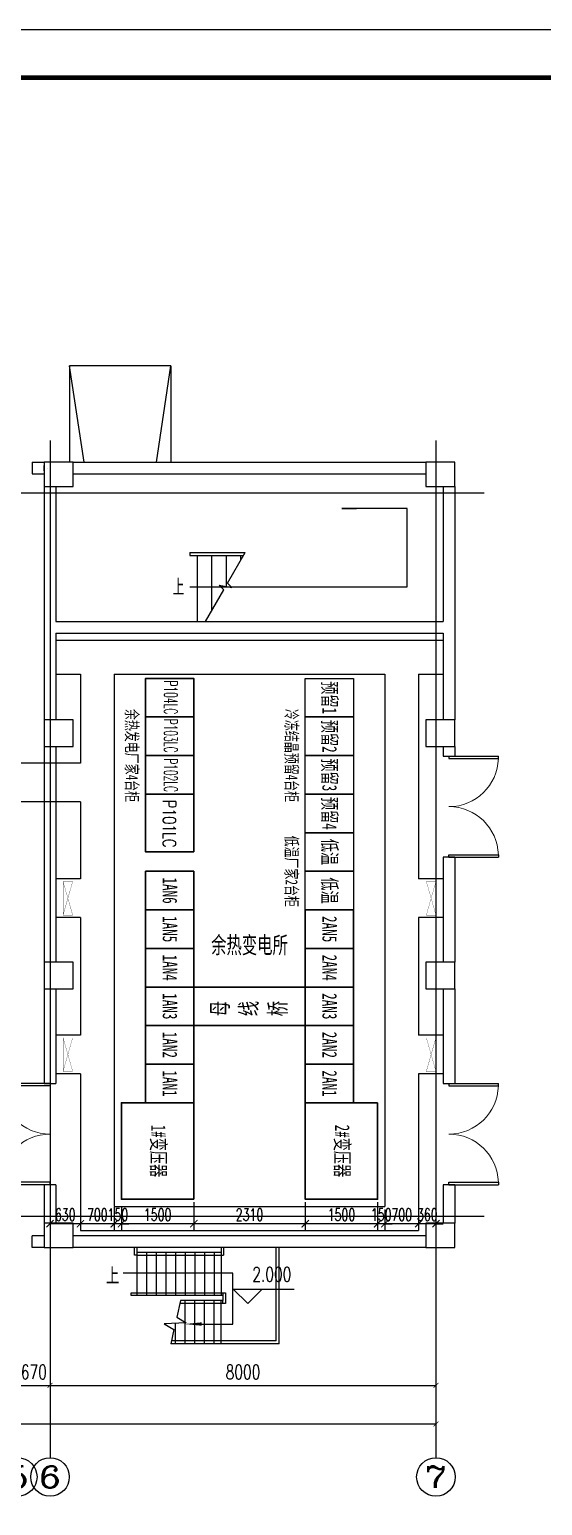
# Model space of a CAD drawing. Header units: millimetres. Extents: x -24326 to 675674, y 148048 to 606396.
# Drawn here: x 535859 to 546492, y 178442 to 209048 of the extents above; entities that cross this region are included whole.
import ezdxf
from ezdxf.enums import TextEntityAlignment as Align

# ---------------------------------------------------------------- set-up
doc = ezdxf.new("R2010")
doc.units = ezdxf.units.MM
doc.linetypes.add('常规', pattern=[20, 10, 0, 10])
for name, color, linetype in [('0-RED', 1, 'Continuous'), ('0-YELLOW', 2, 'Continuous'), ('AXIS', 3, 'Continuous'), ('AXIS_TEXT', 7, 'Continuous'), ('COLUMN', 9, 'Continuous'), ('DIM_ELEV', 3, 'Continuous'), ('DIM_SYMB', 3, 'Continuous'), ('DOOR_FIRE', 4, 'Continuous'), ('DOTE', 1, 'Continuous'), ('PUB_SYMB', 3, 'Continuous'), ('PUB_TEXT', 7, 'Continuous'), ('STAIR', 2, 'Continuous'), ('THIN', 7, 'Continuous'), ('WALL', 9, 'Continuous'), ('图框', 7, 'Continuous'), ('照明平面导线层', 3, 'Continuous'), ('照明平面设备层', 1, 'Continuous'), ('电辅助1', 7, 'Continuous'), ('高低压系统', 4, 'Continuous')]:
    doc.layers.add(name, color=color, linetype=linetype)
doc.layers.add('SW', color=8, linetype='Continuous', lineweight=20)
doc.styles.add('_TCH_AXIS', font='COMPLEX', dxfattribs={"bigfont": 'GBCBIG'})
doc.styles.add('_TCH_DIM', font='SIMPLEX', dxfattribs={"bigfont": 'GBCBIG'})
doc.styles.add('_TCH_DIM_T3', font='SIMPLEX', dxfattribs={"width": 0.705882, "bigfont": 'GBCBIG'})
doc.styles.add('BcDimText', font='txt.shx', dxfattribs={"width": 0.667, "height": 250, "bigfont": 'hztxt.shx'})
doc.styles.add('COMPLEX', font='COMPLEX', dxfattribs={"bigfont": 'AllInOneBig.shx'})
doc.styles.add('HZ-XJF', font='simplex.shx', dxfattribs={"width": 0.6, "height": 220, "bigfont": 'hz-xjf.shx'})
doc.styles.add('标准', font='NSimSun.ttf', dxfattribs={"width": 0.667})
doc.dimstyles.new('_TCH_ARCH&&100', dxfattribs={"dimtxt": 297.5, "dimasz": 100, "dimexe": 250, "dimexo": 300, "dimgap": 126.25, "dimtad": 1, "dimdec": 4, "dimzin": 0, "dimdsep": 46, "dimtxsty": '_TCH_DIM_T3', "dimblk": 'ARCHTICK', "dimcen": 0.09, "dimazin": 2, "dimtfac": 1, "dimtdec": 4, "dimtix": 1, "dimtmove": 2, "dimatfit": 3, "dimfxl": 1, "dimtolj": 1, "dimtzin": 0, "dimarcsym": 0})
doc.dimstyles.new('BC_DIMLFAC_Arch_100.0000_1.0000_1.0000_0_MM_0_1.5000', dxfattribs={"dimtxt": 250, "dimasz": 150, "dimexe": 125, "dimexo": 62.5, "dimgap": 62.5, "dimtad": 1, "dimdec": 4, "dimzin": 0, "dimdsep": 46, "dimtxsty": 'BcDimText', "dimblk": 'ARCHTICK', "dimcen": 250, "dimadec": 0, "dimazin": 0, "dimtfac": 1, "dimtdec": 4, "dimtix": 1, "dimtmove": 0, "dimatfit": 3, "dimfxl": 1, "dimtolj": 1, "dimtzin": 0, "dimarcsym": 0})

# ---------------------------------------------------------------- blocks, each defined once
blk = doc.blocks.new('_ARROW')
blk.add_solid([(0, 0), (-1, 0.1), (-1, -0.1)])
blk = doc.blocks.new('_AXISO')
blk.add_circle((0, 0), 0.5)
at = {"layer": 'AXIS_TEXT', "style": 'COMPLEX', "width": 1.041667}
blk.add_attdef('A', text='', height=0.56, dxfattribs=at).set_placement((-0.25, -0.28), (0.25, -0.28), align=Align.FIT)
blk = doc.blocks.new('_ArchTick')
at = {"color": 0, "linetype": 'ByBlock', "const_width": 0.15}
blk.add_lwpolyline([(-0.5, -0.5), (0.5, 0.5)], dxfattribs=at)
blk = doc.blocks.new('*D106')
at = {"layer": 'AXIS', "color": 0, "lineweight": -2}
for p, q in [((535614, 183133), (535614, 180683)), ((536284, 183133), (536284, 180683)), ((535614, 180933), (535514, 180933)), ((535614, 180933), (536284, 180933)), ((536284, 180933), (536384, 180933))]:
    blk.add_line(p, q, dxfattribs=at)
at = {"layer": 'Defpoints', "color": 0}
for p in [(535614, 183433), (536284, 183433), (536284, 180933)]:
    blk.add_point(p, dxfattribs=at)
at = {"layer": 'AXIS', "color": 0, "lineweight": -2, "xscale": 100, "yscale": 100, "zscale": 100}
blk.add_blockref('_ArchTick', (535614, 180933), dxfattribs=at)
at = {"layer": 'AXIS', "color": 0, "lineweight": -2, "xscale": 100, "yscale": 100, "zscale": 100, "rotation": 180}
blk.add_blockref('_ArchTick', (536284, 180933), dxfattribs=at)
at = {"layer": 'AXIS', "color": 7, "insert": (535949, 181208), "char_height": 297.5, "attachment_point": 5, "style": '_TCH_DIM_T3'}
blk.add_mtext('\\A1;670', dxfattribs=at)
blk = doc.blocks.new('*D107')
at = {"layer": 'AXIS', "color": 0, "lineweight": -2}
for p, q in [((536284, 183133), (536284, 180683)), ((544284, 183133), (544284, 180683)), ((536284, 180933), (544284, 180933))]:
    blk.add_line(p, q, dxfattribs=at)
at = {"layer": 'Defpoints', "color": 0}
for p in [(536284, 183433), (544284, 183433), (544284, 180933)]:
    blk.add_point(p, dxfattribs=at)
at = {"layer": 'AXIS', "color": 0, "lineweight": -2, "xscale": 100, "yscale": 100, "zscale": 100, "rotation": 180}
blk.add_blockref('_ArchTick', (536284, 180933), dxfattribs=at)
at = {"layer": 'AXIS', "color": 0, "lineweight": -2, "xscale": 100, "yscale": 100, "zscale": 100}
blk.add_blockref('_ArchTick', (544284, 180933), dxfattribs=at)
at = {"layer": 'AXIS', "color": 7, "insert": (540284, 181208), "char_height": 297.5, "attachment_point": 5, "style": '_TCH_DIM_T3'}
blk.add_mtext('\\A1;8000', dxfattribs=at)
blk = doc.blocks.new('*D108')
at = {"layer": 'AXIS', "color": 0, "lineweight": -2}
for p, q in [((508564, 183133), (508564, 179883)), ((544284, 183133), (544284, 179883)), ((508564, 180133), (544284, 180133))]:
    blk.add_line(p, q, dxfattribs=at)
at = {"layer": 'Defpoints', "color": 0}
for p in [(508564, 183433), (544284, 183433), (544284, 180133)]:
    blk.add_point(p, dxfattribs=at)
at = {"layer": 'AXIS', "color": 0, "lineweight": -2, "xscale": 100, "yscale": 100, "zscale": 100, "rotation": 180}
blk.add_blockref('_ArchTick', (508564, 180133), dxfattribs=at)
at = {"layer": 'AXIS', "color": 0, "lineweight": -2, "xscale": 100, "yscale": 100, "zscale": 100}
blk.add_blockref('_ArchTick', (544284, 180133), dxfattribs=at)
at = {"layer": 'AXIS', "color": 7, "insert": (526424, 180408), "char_height": 297.5, "attachment_point": 5, "style": '_TCH_DIM_T3'}
blk.add_mtext('\\A1;35720', dxfattribs=at)
blk = doc.blocks.new('_FZHK')
blk.add_lwpolyline([(-0.5, -0.5), (0.5, -0.5), (0.5, 0.5), (-0.5, 0.5)], close=True)
blk = doc.blocks.new('$DorLib2D$00000002')
for p, q in [((-0.5, 0), (-0.5, 0.4875)), ((-0.475, 0.4875), (-0.5, 0.4875)), ((-0.475, 0), (-0.475, 0.4875)), ((0.475, 0), (0.475, 0.4875)), ((0.475, 0.4875), (0.5, 0.4875)), ((0.5, 0), (0.5, 0.4875)), ((-0.5, 0), (-0.475, 0)), ((0.5, 0), (0.475, 0))]:
    blk.add_line(p, q)
at = {"lineweight": 13}
for centre, start, end in [((-0.4875, 0), 0, 88.53072), ((0.4875, 0), 91.46928, 180)]:
    blk.add_arc(centre, 0.4875, start, end, dxfattribs=at)
blk = doc.blocks.new('*D130')
at = {"color": 0, "lineweight": -2}
for p, q in [((543924, 184646), (543924, 184160)), ((544284, 184646), (544284, 184160)), ((543924, 184285), (543774, 184285)), ((544284, 184285), (543924, 184285)), ((544284, 184285), (544434, 184285))]:
    blk.add_line(p, q, dxfattribs=at)
at = {"layer": 'Defpoints', "color": 0}
for p in [(543924, 184708), (544284, 184708), (543924, 184285)]:
    blk.add_point(p, dxfattribs=at)
at = {"color": 0, "lineweight": -2, "xscale": 150, "yscale": 150, "zscale": 150}
blk.add_blockref('_ArchTick', (543924, 184285), dxfattribs=at)
at = {"color": 0, "lineweight": -2, "xscale": 150, "yscale": 150, "zscale": 150, "rotation": 180}
blk.add_blockref('_ArchTick', (544284, 184285), dxfattribs=at)
at = {"color": 0, "insert": (544104, 184473), "char_height": 250, "attachment_point": 5, "style": 'BcDimText'}
blk.add_mtext('\\A1;360', dxfattribs=at)
blk = doc.blocks.new('*D131')
at = {"color": 0, "lineweight": -2}
for p, q in [((543224, 184581), (543224, 184160)), ((543924, 184646), (543924, 184160)), ((543924, 184285), (543224, 184285))]:
    blk.add_line(p, q, dxfattribs=at)
at = {"layer": 'Defpoints', "color": 0}
for p in [(543224, 184643), (543924, 184708), (543224, 184285)]:
    blk.add_point(p, dxfattribs=at)
at = {"color": 0, "lineweight": -2, "xscale": 150, "yscale": 150, "zscale": 150, "rotation": 180}
blk.add_blockref('_ArchTick', (543224, 184285), dxfattribs=at)
at = {"color": 0, "lineweight": -2, "xscale": 150, "yscale": 150, "zscale": 150}
blk.add_blockref('_ArchTick', (543924, 184285), dxfattribs=at)
at = {"color": 0, "insert": (543574, 184473), "char_height": 250, "attachment_point": 5, "style": 'BcDimText'}
blk.add_mtext('\\A1;700', dxfattribs=at)
blk = doc.blocks.new('*D132')
at = {"color": 0, "lineweight": -2}
for p, q in [((543074, 184731), (543074, 184160)), ((543224, 184581), (543224, 184160)), ((543074, 184285), (542924, 184285)), ((543224, 184285), (543074, 184285)), ((543224, 184285), (543374, 184285))]:
    blk.add_line(p, q, dxfattribs=at)
at = {"layer": 'Defpoints', "color": 0}
for p in [(543074, 184793), (543224, 184643), (543074, 184285)]:
    blk.add_point(p, dxfattribs=at)
at = {"color": 0, "lineweight": -2, "xscale": 150, "yscale": 150, "zscale": 150}
blk.add_blockref('_ArchTick', (543074, 184285), dxfattribs=at)
at = {"color": 0, "lineweight": -2, "xscale": 150, "yscale": 150, "zscale": 150, "rotation": 180}
blk.add_blockref('_ArchTick', (543224, 184285), dxfattribs=at)
at = {"color": 0, "insert": (543149, 184473), "char_height": 250, "attachment_point": 5, "style": 'BcDimText'}
blk.add_mtext('\\A1;150', dxfattribs=at)
blk = doc.blocks.new('*D133')
at = {"color": 0, "lineweight": -2}
for p, q in [((541574, 184731), (541574, 184160)), ((543074, 184731), (543074, 184160)), ((543074, 184285), (541574, 184285))]:
    blk.add_line(p, q, dxfattribs=at)
at = {"layer": 'Defpoints', "color": 0}
for p in [(541574, 184793), (543074, 184793), (541574, 184285)]:
    blk.add_point(p, dxfattribs=at)
at = {"color": 0, "lineweight": -2, "xscale": 150, "yscale": 150, "zscale": 150, "rotation": 180}
blk.add_blockref('_ArchTick', (541574, 184285), dxfattribs=at)
at = {"color": 0, "lineweight": -2, "xscale": 150, "yscale": 150, "zscale": 150}
blk.add_blockref('_ArchTick', (543074, 184285), dxfattribs=at)
at = {"color": 0, "insert": (542324, 184473), "char_height": 250, "attachment_point": 5, "style": 'BcDimText'}
blk.add_mtext('\\A1;1500', dxfattribs=at)
blk = doc.blocks.new('*D134')
at = {"color": 0, "lineweight": -2}
for p, q in [((539264, 184731), (539264, 184160)), ((541574, 184731), (541574, 184160)), ((541574, 184285), (539264, 184285))]:
    blk.add_line(p, q, dxfattribs=at)
at = {"layer": 'Defpoints', "color": 0}
for p in [(539264, 184793), (541574, 184793), (539264, 184285)]:
    blk.add_point(p, dxfattribs=at)
at = {"color": 0, "lineweight": -2, "xscale": 150, "yscale": 150, "zscale": 150, "rotation": 180}
blk.add_blockref('_ArchTick', (539264, 184285), dxfattribs=at)
at = {"color": 0, "lineweight": -2, "xscale": 150, "yscale": 150, "zscale": 150}
blk.add_blockref('_ArchTick', (541574, 184285), dxfattribs=at)
at = {"color": 0, "insert": (540419, 184473), "char_height": 250, "attachment_point": 5, "style": 'BcDimText'}
blk.add_mtext('\\A1;2310', dxfattribs=at)
blk = doc.blocks.new('*D135')
at = {"color": 0, "lineweight": -2}
for p, q in [((537764, 184631), (537764, 184160)), ((539264, 184731), (539264, 184160)), ((539264, 184285), (537764, 184285))]:
    blk.add_line(p, q, dxfattribs=at)
at = {"layer": 'Defpoints', "color": 0}
for p in [(537764, 184693), (539264, 184793), (537764, 184285)]:
    blk.add_point(p, dxfattribs=at)
at = {"color": 0, "lineweight": -2, "xscale": 150, "yscale": 150, "zscale": 150, "rotation": 180}
blk.add_blockref('_ArchTick', (537764, 184285), dxfattribs=at)
at = {"color": 0, "lineweight": -2, "xscale": 150, "yscale": 150, "zscale": 150}
blk.add_blockref('_ArchTick', (539264, 184285), dxfattribs=at)
at = {"color": 0, "insert": (538514, 184473), "char_height": 250, "attachment_point": 5, "style": 'BcDimText'}
blk.add_mtext('\\A1;1500', dxfattribs=at)
blk = doc.blocks.new('*D136')
at = {"color": 0, "lineweight": -2}
for p, q in [((537614, 184631), (537614, 184160)), ((537764, 184631), (537764, 184160)), ((537614, 184285), (537464, 184285)), ((537764, 184285), (537614, 184285)), ((537764, 184285), (537914, 184285))]:
    blk.add_line(p, q, dxfattribs=at)
at = {"layer": 'Defpoints', "color": 0}
for p in [(537614, 184693), (537764, 184693), (537614, 184285)]:
    blk.add_point(p, dxfattribs=at)
at = {"color": 0, "lineweight": -2, "xscale": 150, "yscale": 150, "zscale": 150}
blk.add_blockref('_ArchTick', (537614, 184285), dxfattribs=at)
at = {"color": 0, "lineweight": -2, "xscale": 150, "yscale": 150, "zscale": 150, "rotation": 180}
blk.add_blockref('_ArchTick', (537764, 184285), dxfattribs=at)
at = {"color": 0, "insert": (537689, 184473), "char_height": 250, "attachment_point": 5, "style": 'BcDimText'}
blk.add_mtext('\\A1;150', dxfattribs=at)
blk = doc.blocks.new('*D137')
at = {"color": 0, "lineweight": -2}
for p, q in [((536914, 184721), (536914, 184160)), ((537614, 184631), (537614, 184160)), ((537614, 184285), (536914, 184285))]:
    blk.add_line(p, q, dxfattribs=at)
at = {"layer": 'Defpoints', "color": 0}
for p in [(536914, 184783), (537614, 184693), (536914, 184285)]:
    blk.add_point(p, dxfattribs=at)
at = {"color": 0, "lineweight": -2, "xscale": 150, "yscale": 150, "zscale": 150, "rotation": 180}
blk.add_blockref('_ArchTick', (536914, 184285), dxfattribs=at)
at = {"color": 0, "lineweight": -2, "xscale": 150, "yscale": 150, "zscale": 150}
blk.add_blockref('_ArchTick', (537614, 184285), dxfattribs=at)
at = {"color": 0, "insert": (537264, 184473), "char_height": 250, "attachment_point": 5, "style": 'BcDimText'}
blk.add_mtext('\\A1;700', dxfattribs=at)
blk = doc.blocks.new('*D138')
at = {"color": 0, "lineweight": -2}
for p, q in [((536284, 184721), (536284, 184160)), ((536914, 184721), (536914, 184160)), ((536914, 184285), (536284, 184285))]:
    blk.add_line(p, q, dxfattribs=at)
at = {"layer": 'Defpoints', "color": 0}
for p in [(536284, 184783), (536914, 184783), (536284, 184285)]:
    blk.add_point(p, dxfattribs=at)
at = {"color": 0, "lineweight": -2, "xscale": 150, "yscale": 150, "zscale": 150, "rotation": 180}
blk.add_blockref('_ArchTick', (536284, 184285), dxfattribs=at)
at = {"color": 0, "lineweight": -2, "xscale": 150, "yscale": 150, "zscale": 150}
blk.add_blockref('_ArchTick', (536914, 184285), dxfattribs=at)
at = {"color": 0, "insert": (536599, 184473), "char_height": 250, "attachment_point": 5, "style": 'BcDimText'}
blk.add_mtext('\\A1;630', dxfattribs=at)

msp = doc.modelspace()

# ---------------------------------------------------------------- linework, layer by layer
at = {"lineweight": 30}
for p, q in [((539263.60435, 189193.28143), (541573.59049, 189193.28143)), ((539263.60435, 188393.28143), (541573.59049, 188393.28143))]:
    msp.add_line(p, q, dxfattribs=at)
at = {"color": 0, "lineweight": 25}
for points in [[(541573.59049, 194793.28143), (541573.59049, 195593.28143), (542573.59049, 195593.28143), (542573.59049, 194793.28143)], [(541573.59049, 193993.28143), (541573.59049, 194793.28143), (542573.59049, 194793.28143), (542573.59049, 193993.28143)], [(541573.59049, 193193.28143), (541573.59049, 193993.28143), (542573.59049, 193993.28143), (542573.59049, 193193.28143)], [(541573.59049, 192393.28143), (541573.59049, 193193.28143), (542573.59049, 193193.28143), (542573.59049, 192393.28143)]]:
    msp.add_lwpolyline(points, close=True, dxfattribs=at)
at = {"color": 0, "lineweight": -3}
for points in [[(541573.59049, 191593.28143), (541573.59049, 192393.28143), (542573.59049, 192393.28143), (542573.59049, 191593.28143)], [(541573.59049, 190793.28143), (541573.59049, 191593.28143), (542573.59049, 191593.28143), (542573.59049, 190793.28143)]]:
    msp.add_lwpolyline(points, close=True, dxfattribs=at)
at = {"color": 2, "lineweight": 30}
for points in [[(538263.60435, 190793.28143), (538263.60435, 191593.28143), (539263.60435, 191593.28143), (539263.60435, 190793.28143)], [(538263.60435, 189993.28143), (538263.60435, 190793.28143), (539263.60435, 190793.28143), (539263.60435, 189993.28143)], [(541573.59049, 189993.28143), (541573.59049, 190793.28143), (542573.59049, 190793.28143), (542573.59049, 189993.28143)], [(538263.60435, 189193.28143), (538263.60435, 189993.28143), (539263.60435, 189993.28143), (539263.60435, 189193.28143)], [(541573.59049, 189193.28143), (541573.59049, 189993.28143), (542573.59049, 189993.28143), (542573.59049, 189193.28143)], [(538263.60435, 188393.28143), (538263.60435, 189193.28143), (539263.60435, 189193.28143), (539263.60435, 188393.28143)], [(541573.59049, 188393.28143), (541573.59049, 189193.28143), (542573.59049, 189193.28143), (542573.59049, 188393.28143)], [(538263.60435, 187593.28143), (538263.60435, 188393.28143), (539263.60435, 188393.28143), (539263.60435, 187593.28143)], [(541573.59049, 187593.28143), (541573.59049, 188393.28143), (542573.59049, 188393.28143), (542573.59049, 187593.28143)], [(538263.60435, 186793.28143), (538263.60435, 187593.28143), (539263.60435, 187593.28143), (539263.60435, 186793.28143)], [(541573.59049, 186793.28143), (541573.59049, 187593.28143), (542573.59049, 187593.28143), (542573.59049, 186793.28143)]]:
    msp.add_lwpolyline(points, close=True, dxfattribs=at)
at = {"layer": '0-RED', "color": 1, "lineweight": 30}
for points in [[(539263.60435, 194793.28143), (539263.60435, 195593.28143), (538263.60435, 195593.28143), (538263.60435, 194793.28143)], [(539263.60435, 193993.28143), (539263.60435, 194793.28143), (538263.60435, 194793.28143), (538263.60435, 193993.28143)], [(539263.60435, 193193.28143), (539263.60435, 193993.28143), (538263.60435, 193993.28143), (538263.60435, 193193.28143)]]:
    msp.add_lwpolyline(points, close=True, dxfattribs=at)
msp.add_lwpolyline([(539263.60435, 191993.28143), (538263.60435, 191993.28143), (538263.60435, 193193.28143), (539263.60435, 193193.28143), (539263.60435, 191993.28143)], dxfattribs=at)
at = {"layer": '0-YELLOW'}
for p, q in [((536403.59742, 193833.28143), (535163.59742, 193833.28143)), ((536403.59742, 193033.28143), (534363.59742, 193033.28143))]:
    msp.add_line(p, q, dxfattribs=at)
at = {"layer": '0-YELLOW', "color": 0}
for p, q in [((536913.59742, 193833.28143), (536403.59742, 193833.28143)), ((536913.59742, 193033.28143), (536403.59742, 193033.28143)), ((536913.59742, 191433.28143), (536403.59742, 191433.28143)), ((544433.59742, 191433.28143), (543923.59742, 191433.28143)), ((536913.59742, 190633.28143), (536403.59742, 190633.28143)), ((544433.59742, 190633.28143), (543923.59742, 190633.28143)), ((536913.59742, 188193.28143), (536403.59742, 188193.28143)), ((544433.59742, 188193.28143), (543923.59742, 188193.28143)), ((536913.59742, 187393.28143), (536403.59742, 187393.28143)), ((544433.59742, 187393.28143), (543923.59742, 187393.28143))]:
    msp.add_line(p, q, dxfattribs=at)
at = {"layer": '0-YELLOW', "color": 2, "const_width": 5}
for points in [[(536553.59742, 190683.28143), (536553.59742, 191383.28143), (536753.59742, 191383.28143), (536753.59742, 190683.28143), (536553.59742, 190683.28143), (536753.59742, 191383.28143), (536753.59742, 190683.28143), (536553.59742, 191383.28143)], [(544083.59742, 190683.28143), (544083.59742, 191383.28143), (544283.59742, 191383.28143), (544283.59742, 190683.28143), (544083.59742, 190683.28143), (544283.59742, 191383.28143), (544283.59742, 190683.28143), (544083.59742, 191383.28143)], [(536553.59742, 187443.28143), (536553.59742, 188143.28143), (536753.59742, 188143.28143), (536753.59742, 187443.28143), (536553.59742, 187443.28143), (536753.59742, 188143.28143), (536753.59742, 187443.28143), (536553.59742, 188143.28143)], [(544083.59742, 187443.28143), (544083.59742, 188143.28143), (544283.59742, 188143.28143), (544283.59742, 187443.28143), (544083.59742, 187443.28143), (544283.59742, 188143.28143), (544283.59742, 187443.28143), (544083.59742, 188143.28143)]]:
    msp.add_lwpolyline(points, dxfattribs=at)
at = {"layer": 'AXIS'}
for p, q in [((536283.59742, 183433.28143), (536283.59742, 179433.28143)), ((544283.59742, 183433.28143), (544283.59742, 179433.28143))]:
    msp.add_line(p, q, dxfattribs=at)
at = {"layer": 'DIM_ELEV'}
for p, q in [((540380.51466, 182629.06554), (540080.51466, 182929.06554)), ((540080.51466, 182929.06554), (541346.51466, 182929.06554)), ((540380.51466, 182629.06554), (540680.51466, 182929.06554))]:
    msp.add_line(p, q, dxfattribs=at)
at = {"layer": 'DIM_SYMB'}
msp.add_lwpolyline([(539183.59742, 197488.28143), (543683.59742, 197488.28143), (543683.59742, 199118.28143), (542333.59742, 199118.28143), (542633.59742, 199118.28143)], dxfattribs=at)
at = {"layer": 'DOTE'}
for p, q in [((536283.59742, 200523.28143), (536283.59742, 183433.28143)), ((544283.59742, 200523.28143), (544283.59742, 183433.28143)), ((545283.59742, 199433.28143), (507588.59742, 199433.28143)), ((545283.59742, 184433.28143), (507588.59742, 184433.28143))]:
    msp.add_line(p, q, dxfattribs=at)
at = {"layer": 'PUB_SYMB'}
msp.add_lwpolyline([(539386.18102, 182204.67371), (540072.50378, 182204.67371), (540072.50378, 183259.65227), (537799.89508, 183259.65227)], dxfattribs=at)
at = {"layer": 'STAIR'}
for p, q in [((538787.98217, 202073.28143), (536687.98217, 202073.28143)), ((536687.98217, 202073.28143), (536687.98217, 200073.28143)), ((536987.98217, 200073.28143), (536687.98217, 202073.28143)), ((538487.98217, 200073.28143), (538787.98217, 202073.28143)), ((538787.98217, 202073.28143), (538787.98217, 200073.28143)), ((539183.59742, 198203.28143), (540331.38823, 198203.28143)), ((539183.59742, 198203.28143), (539183.59742, 198143.28143)), ((539183.59742, 198143.28143), (540296.74722, 198143.28143)), ((539333.59742, 198203.28143), (540331.38823, 198203.28143)), ((539333.59742, 198143.28143), (539333.59742, 196773.28143)), ((539633.59742, 198143.28143), (539633.59742, 196994.67228)), ((539933.59742, 198143.28143), (539933.59742, 197497.58148)), ((539963.50152, 197566.08296), (540331.38823, 198203.28143)), ((540233.59742, 198143.28143), (540233.59742, 198033.90277)), ((539505.77735, 196773.28143), (539883.64222, 197427.76259)), ((539883.64222, 197427.76259), (539788.1828, 197523.222)), ((539788.1828, 197523.222), (540053.06907, 197476.51541)), ((540053.06907, 197476.51541), (539963.50152, 197566.08296)), ((539333.59742, 196773.28143), (539505.77735, 196773.28143)), ((538032.91185, 183633.28143), (538032.91185, 183793.28143)), ((538082.91185, 183793.28143), (538082.91185, 182793.28143)), ((538082.91185, 183693.28143), (539832.91185, 183693.28143)), ((538282.91185, 183693.28143), (538282.91185, 182793.28143)), ((538482.91185, 183693.28143), (538482.91185, 182793.28143)), ((538682.91185, 183693.28143), (538682.91185, 182793.28143)), ((538882.91185, 183693.28143), (538882.91185, 182793.28143)), ((539082.91185, 183693.28143), (539082.91185, 182793.28143)), ((539282.91185, 183693.28143), (539282.91185, 182793.28143)), ((539482.91185, 183693.28143), (539482.91185, 182793.28143)), ((539682.91185, 183693.28143), (539682.91185, 182793.28143)), ((539832.91185, 183793.28143), (539832.91185, 182793.28143)), ((539882.91185, 183793.28143), (539882.91185, 183633.28143)), ((540972.91185, 181853.28143), (540972.91185, 183793.28143)), ((540972.91185, 181853.28143), (540972.91185, 183793.28143)), ((541032.91185, 181793.28143), (541032.91185, 183793.28143)), ((541032.91185, 181793.28143), (541032.91185, 183793.28143)), ((538082.91185, 183633.28143), (538032.91185, 183633.28143)), ((538082.91185, 183633.28143), (539882.91185, 183633.28143)), ((537962.91185, 182793.28143), (537962.91185, 182853.28143)), ((537962.91185, 182853.28143), (539922.91185, 182853.28143)), ((539862.91185, 182793.28143), (537962.91185, 182793.28143)), ((538082.91185, 182853.28143), (538082.91185, 182793.28143)), ((539862.91185, 182853.28143), (539862.91185, 182793.28143)), ((539862.91185, 182853.28143), (539862.91185, 182793.28143)), ((539862.91185, 182793.28143), (539862.91185, 182693.28143)), ((539922.91185, 182853.28143), (539922.91185, 182633.28143)), ((539922.91185, 182633.28143), (538972.0179, 182633.28143)), ((539862.91185, 182693.28143), (538985.35124, 182693.28143)), ((539082.91185, 181793.28143), (539082.91185, 182693.28143)), ((539282.91185, 181793.28143), (539282.91185, 182693.28143)), ((539482.91185, 181793.28143), (539482.91185, 182693.28143)), ((539682.91185, 181793.28143), (539682.91185, 182693.28143)), ((539832.91185, 181793.28143), (539832.91185, 182693.28143)), ((539862.91185, 182633.28143), (539862.91185, 182693.28143)), ((539862.91185, 182633.28143), (539862.91185, 182693.28143)), ((538682.91185, 182193.20417), (538682.91185, 182212.17797)), ((538882.91185, 181793.28143), (538882.91185, 182221.70178)), ((540972.91185, 181853.28143), (538798.68457, 181853.28143)), ((540972.91185, 181853.28143), (538798.68457, 181853.28143)), ((541032.91185, 181793.28143), (538785.35124, 181793.28143)), ((541032.91185, 181793.28143), (538785.35124, 181793.28143))]:
    msp.add_line(p, q, dxfattribs=at)
at = {"layer": 'THIN'}
msp.add_lwpolyline([(538985.35124, 182693.28143), (538908.73152, 182348.4927), (539108.30754, 182232.43491), (538652.75358, 182210.74186), (538852.3296, 182094.68407), (538785.35124, 181793.28143)], dxfattribs=at)
at = {"layer": 'WALL', "color": 7}
for p, q in [((535913.59742, 200073.28143), (536163.59742, 200073.28143)), ((535913.59742, 200073.28143), (535913.59742, 199833.28143)), ((536163.59742, 200073.28143), (536152.53039, 199952.25194)), ((536152.53039, 199952.25194), (536163.59742, 199833.28143)), ((536163.59742, 199953.28143), (536163.59742, 199953.28143)), ((536223.59742, 199953.28143), (536223.59742, 199953.28143)), ((536283.59742, 199953.28143), (536283.59742, 199953.28143)), ((536763.59742, 200073.28143), (544073.59742, 200073.28143)), ((535913.59742, 199833.28143), (536163.59742, 199833.28143)), ((536163.59742, 199573.28143), (536163.59742, 196653.28143)), ((536403.59742, 199573.28143), (536403.59742, 196773.28143)), ((536763.59742, 199833.28143), (544073.59742, 199833.28143)), ((544433.59742, 199573.28143), (544433.59742, 196773.28143)), ((544673.59742, 199573.28143), (544673.59742, 196653.28143)), ((536163.59742, 196653.28143), (536163.59742, 194733.28143)), ((536403.59742, 196773.28143), (544433.59742, 196773.28143)), ((536403.59742, 196533.28143), (544433.59742, 196533.28143)), ((536403.59742, 196533.28143), (536403.59742, 194733.28143)), ((544433.59742, 196533.28143), (544433.59742, 194733.28143)), ((544673.59742, 196653.28143), (544673.59742, 194733.28143)), ((536163.59742, 194183.28143), (536163.59742, 189708.28143)), ((536403.59742, 194183.28143), (536403.59742, 189708.28143)), ((544433.59742, 194183.28143), (544433.59742, 193983.28143)), ((544673.59742, 194183.28143), (544673.59742, 193983.28143)), ((544433.59742, 193983.28143), (544673.59742, 193983.28143)), ((544673.59742, 191883.28143), (544433.59742, 191883.28143)), ((544433.59742, 191883.28143), (544433.59742, 189708.28143)), ((544673.59742, 191883.28143), (544673.59742, 189708.28143)), ((536163.59742, 189158.28143), (536163.59742, 187193.28143)), ((536403.59742, 189158.28143), (536403.59742, 187193.28143)), ((544433.59742, 189158.28143), (544433.59742, 187193.28143)), ((544673.59742, 189158.28143), (544673.59742, 187193.28143)), ((536163.59742, 187193.28143), (536403.59742, 187193.28143)), ((544433.59742, 187193.28143), (544673.59742, 187193.28143)), ((536403.59742, 185093.28143), (536163.59742, 185093.28143)), ((536163.59742, 185093.28143), (536163.59742, 184293.28143)), ((536403.59742, 185093.28143), (536403.59742, 184293.28143)), ((544673.59742, 185093.28143), (544433.59742, 185093.28143)), ((544433.59742, 185093.28143), (544433.59742, 184293.28143)), ((544673.59742, 185093.28143), (544673.59742, 184293.28143)), ((536163.59742, 184033.28143), (535913.59742, 184033.28143)), ((535913.59742, 183793.28143), (535913.59742, 184033.28143)), ((544073.59742, 184033.28143), (536763.59742, 184033.28143)), ((536163.59742, 183793.28143), (535913.59742, 183793.28143)), ((544073.59742, 183793.28143), (536763.59742, 183793.28143))]:
    msp.add_line(p, q, dxfattribs=at)
at = {"layer": 'WALL'}
for p, q in [((536403.59742, 196383.28143), (544433.59742, 196383.28143)), ((536403.59742, 195683.28143), (536913.59742, 195683.28143)), ((536913.59742, 195683.28143), (536913.59742, 193833.28143)), ((537613.59742, 195683.28143), (537613.59742, 184643.28143)), ((537613.59742, 195683.28143), (543223.59742, 195683.28143)), ((543223.59742, 195683.28143), (543223.59742, 184643.28143)), ((543923.59742, 195683.28143), (543923.59742, 191433.28143)), ((543923.59742, 195683.28143), (544433.59742, 195683.28143)), ((536913.59742, 193033.28143), (536913.59742, 191433.28143)), ((536913.59742, 190633.28143), (536913.59742, 188193.28143)), ((543923.59742, 190633.28143), (543923.59742, 188193.28143)), ((536913.59742, 187393.28143), (536913.59742, 184143.28143)), ((543923.59742, 187393.28143), (543923.59742, 184143.28143)), ((537613.59742, 184643.28143), (543223.59742, 184643.28143)), ((536913.59742, 184143.28143), (543923.59742, 184143.28143))]:
    msp.add_line(p, q, dxfattribs=at)
msp.add_lwpolyline([(536763.59742, 194183.28143), (536763.59742, 194733.28143), (536163.59742, 194733.28143), (536163.59742, 194183.28143)], close=True, dxfattribs=at)
at = {"layer": '图框', "linetype": 'Continuous', "lineweight": 100, "const_width": 100}
msp.add_lwpolyline([(498473.59742, 168047.80554), (554373.59742, 168047.80554), (554373.59742, 208047.80554), (498473.59742, 208047.80554)], close=True, dxfattribs=at)
at = {"layer": '照明平面导线层', "color": 2, "lineweight": 30}
for points in [[(539263.60435, 184793.28143), (537763.60435, 184793.28143), (537763.60435, 186793.28143), (539263.60435, 186793.28143)], [(543073.59049, 186793.28143), (541573.59049, 186793.28143), (541573.59049, 184793.28143), (543073.59049, 184793.28143)]]:
    msp.add_lwpolyline(points, close=True, dxfattribs=at)
at = {"layer": '照明平面设备层', "color": 0, "lineweight": -3, "ltscale": 100}
msp.add_lwpolyline([(495973.59742, 209047.80554), (555373.59742, 209047.80554), (555373.59742, 167047.80554), (495973.59742, 167047.80554)], close=True, dxfattribs=at)

# ---------------------------------------------------------------- block references
at = {"layer": 'AXIS'}
ref = msp.add_blockref('_AXISO', (535613.59742, 179033.28143), dxfattribs=dict(at, xscale=800, yscale=800, zscale=800))
ref.add_attrib('A', '5', dxfattribs={"layer": 'AXIS_TEXT', "height": 452.54834, "style": '_TCH_AXIS', "width": 1.5}).set_placement((535387.32325, 178807.00726), (535839.87159, 178807.00726), align=Align.FIT)
ref = msp.add_blockref('_AXISO', (536283.59742, 179033.28143), dxfattribs=dict(at, xscale=800, yscale=800, zscale=800))
ref.add_attrib('A', '6', dxfattribs={"layer": 'AXIS_TEXT', "height": 452.54834, "style": '_TCH_AXIS', "width": 1.5}).set_placement((536057.32325, 178807.00726), (536509.87159, 178807.00726), align=Align.FIT)
ref = msp.add_blockref('_AXISO', (544283.59742, 179033.28143), dxfattribs=dict(at, xscale=800, yscale=800, zscale=800))
ref.add_attrib('A', '7', dxfattribs={"layer": 'AXIS_TEXT', "height": 452.54834, "style": '_TCH_AXIS', "width": 1.5}).set_placement((544057.32325, 178807.00726), (544509.87159, 178807.00726), align=Align.FIT)
at = {"layer": 'COLUMN', "color": 7, "true_color": 0xffffff, "xscale": 600}
for p, yscale, zscale in [((536463.59742, 199823.28143), 499.9999999961583, 499.9999999961583), ((544373.59742, 199823.28143), 499.9999999961583, 499.9999999961583), ((536463.59742, 194458.28143), 549.9999999939464, 549.9999999939464), ((544373.59742, 194458.28143), 549.9999999939464, 549.9999999939464), ((536463.59742, 189433.28143), 549.9999999939464, 549.9999999939464), ((544373.59742, 189433.28143), 549.9999999939464, 549.9999999939464), ((536463.59742, 184043.28143), 499.9999999960419, 499.9999999960419), ((544373.59742, 184043.28143), 499.9999999960419, 499.9999999960419)]:
    msp.add_blockref('_FZHK', p, dxfattribs=dict(at, yscale=yscale, zscale=zscale))
at = {"layer": 'DOOR_FIRE', "xscale": 2100, "yscale": 2100, "zscale": 240}
for p, rotation in [((544553.59742, 192933.28143), 270), ((536283.59742, 186143.28143), 90), ((544553.59742, 186143.28143), 270)]:
    msp.add_blockref('$DorLib2D$00000002', p, dxfattribs=dict(at, rotation=rotation))
at = {"layer": 'PUB_SYMB', "xscale": 350, "yscale": 350, "zscale": 350, "rotation": 180}
msp.add_blockref('_ARROW', (539074.42343, 182204.67371), dxfattribs=at)

# ---------------------------------------------------------------- texts
at = {"layer": '0-YELLOW', "lineweight": -3, "style": 'HZ-XJF'}
for s, width, p in [('P104LC', 0.5, (538647.58949, 195198.13177)), ('P103LC', 0.5, (538647.58949, 194405.3299)), ('P102LC', 0.5, (538647.58949, 193586.51983)), ('P101LC', 0.7, (538619.36069, 192579.204))]:
    msp.add_text(s, height=275, rotation=270, dxfattribs=dict(at, width=width)).set_placement(p, align=Align.CENTER)
at = {"layer": '0-YELLOW', "color": 5, "lineweight": -3, "style": '标准', "width": 0.667}
for s, p in [('余热发电厂家4台柜', (537856.82388, 193993.28143)), ('冷冻结晶预留4台柜', (541166.81002, 193993.28143)), ('低温厂家2台柜', (541166.81002, 191593.28143))]:
    msp.add_text(s, height=250, rotation=270, dxfattribs=at).set_placement(p, align=Align.CENTER)
at = {"layer": 'DIM_ELEV', "color": 7, "style": '_TCH_DIM', "width": 0.705882}
msp.add_text('2.000', height=297.5, dxfattribs=at).set_placement((540476.51466, 183086.56554))
at = {"layer": 'DIM_SYMB', "color": 7, "style": '_TCH_DIM'}
msp.add_text('上', height=337.58865, dxfattribs=at).set_placement((538824.93678, 197313.28143))
at = {"layer": 'PUB_TEXT', "style": '标准', "width": 0.667}
for s, height, p in [('余热变电所', 350, (540418.59742, 189889.69852)), ('上', 300, (537580.31474, 183062.58109))]:
    msp.add_text(s, height=height, dxfattribs=at).set_placement(p, align=Align.CENTER)
at = {"layer": 'SW', "color": 7, "linetype": 'Continuous', "lineweight": 25, "style": '标准', "width": 0.667}
for s, p in [('母', (539976.5864, 188745.75045)), ('线', (540576.5864, 188745.75045)), ('桥', (541176.5864, 188745.75045))]:
    msp.add_text(s, height=350, rotation=90, dxfattribs=at).set_placement(p, align=Align.CENTER)
at = {"layer": '电辅助1', "color": 0, "linetype": '常规', "lineweight": 25, "style": '标准', "width": 0.667}
for s, p in [('1#变压器', (538383.51887, 185793.28143)), ('2#变压器', (542193.50502, 185793.28143))]:
    msp.add_text(s, height=300, rotation=270, dxfattribs=at).set_placement(p, align=Align.CENTER)
at = {"layer": '高低压系统', "color": 0, "lineweight": -3, "style": '标准', "width": 0.667}
for s, p in [('预留1', (541930.40613, 195193.28143)), ('预留2', (541930.40613, 194393.28143)), ('预留3', (541930.40613, 193593.28143)), ('预留4', (541930.40613, 192793.28143)), ('低温', (541930.40613, 191993.28143)), ('1AN6', (538620.41999, 191193.28143)), ('低温', (541930.40613, 191193.28143)), ('1AN5', (538620.41999, 190393.28143)), ('2AN5', (541930.40613, 190393.28143)), ('1AN4', (538620.41999, 189593.28143)), ('2AN4', (541930.40613, 189593.28143)), ('1AN3', (538620.41999, 188793.28143)), ('2AN3', (541930.40613, 188793.28143)), ('1AN2', (538620.41999, 187993.28143)), ('2AN2', (541930.40613, 187993.28143)), ('1AN1', (538620.41999, 187193.28143)), ('2AN1', (541930.40613, 187193.28143))]:
    msp.add_text(s, height=300, rotation=270, dxfattribs=at).set_placement(p, align=Align.CENTER)

# ---------------------------------------------------------------- dimensions: what is measured, and where the dimension line sits
at = {"color": 3}
for base, p1, p2, picture, middle in [((536283.59742, 184285.38806), (536913.59742, 184783.26934), (536283.59742, 184783.26934), '*D138', (536598.59742, 184472.88806)), ((536913.59742, 184285.38806), (537613.59742, 184693.28143), (536913.59742, 184783.26934), '*D137', (537263.59742, 184472.88806)), ((537613.59742, 184285.38806), (537763.60435, 184693.28143), (537613.59742, 184693.28143), '*D136', (537688.60088, 184472.88806)), ((537763.60435, 184285.38806), (539263.60435, 184793.28143), (537763.60435, 184693.28143), '*D135', (538513.60435, 184472.88806)), ((539263.60435, 184285.38806), (541573.59049, 184793.28143), (539263.60435, 184793.28143), '*D134', (540418.59742, 184472.88806)), ((541573.59049, 184285.38806), (543073.59049, 184793.28143), (541573.59049, 184793.28143), '*D133', (542323.59049, 184472.88806)), ((543073.59049, 184285.38806), (543223.59742, 184643.28143), (543073.59049, 184793.28143), '*D132', (543148.59395, 184472.88806)), ((543223.59742, 184285.38806), (543923.59742, 184708.22184), (543223.59742, 184643.28143), '*D131', (543573.59742, 184472.88806)), ((543923.59742, 184285.38806), (544283.59742, 184708.22184), (543923.59742, 184708.22184), '*D130', (544103.59742, 184472.88806))]:
    dim = msp.add_linear_dim(base=base, p1=p1, p2=p2, dimstyle='BC_DIMLFAC_Arch_100.0000_1.0000_1.0000_0_MM_0_1.5000', dxfattribs=at)
    dim.commit()
    dim.dimension.update_dxf_attribs({"geometry": picture, "text_midpoint": middle})
at = {"layer": 'AXIS'}
for p1, p2, distance, picture, middle in [((508563.59742, 183433.28143), (544283.59742, 183433.28143), -3300, '*D108', (526423.59742, 180408.28143)), ((535613.59742, 183433.28143), (536283.59742, 183433.28143), -2500, '*D106', (535948.59742, 181208.28143)), ((536283.59742, 183433.28143), (544283.59742, 183433.28143), -2500, '*D107', (540283.59742, 181208.28143))]:
    dim = msp.add_aligned_dim(p1=p1, p2=p2, distance=distance, dimstyle='_TCH_ARCH&&100', dxfattribs=at)
    dim.commit()
    dim.dimension.update_dxf_attribs({"geometry": picture, "text_midpoint": middle})

doc.saveas('drawing.dxf')
